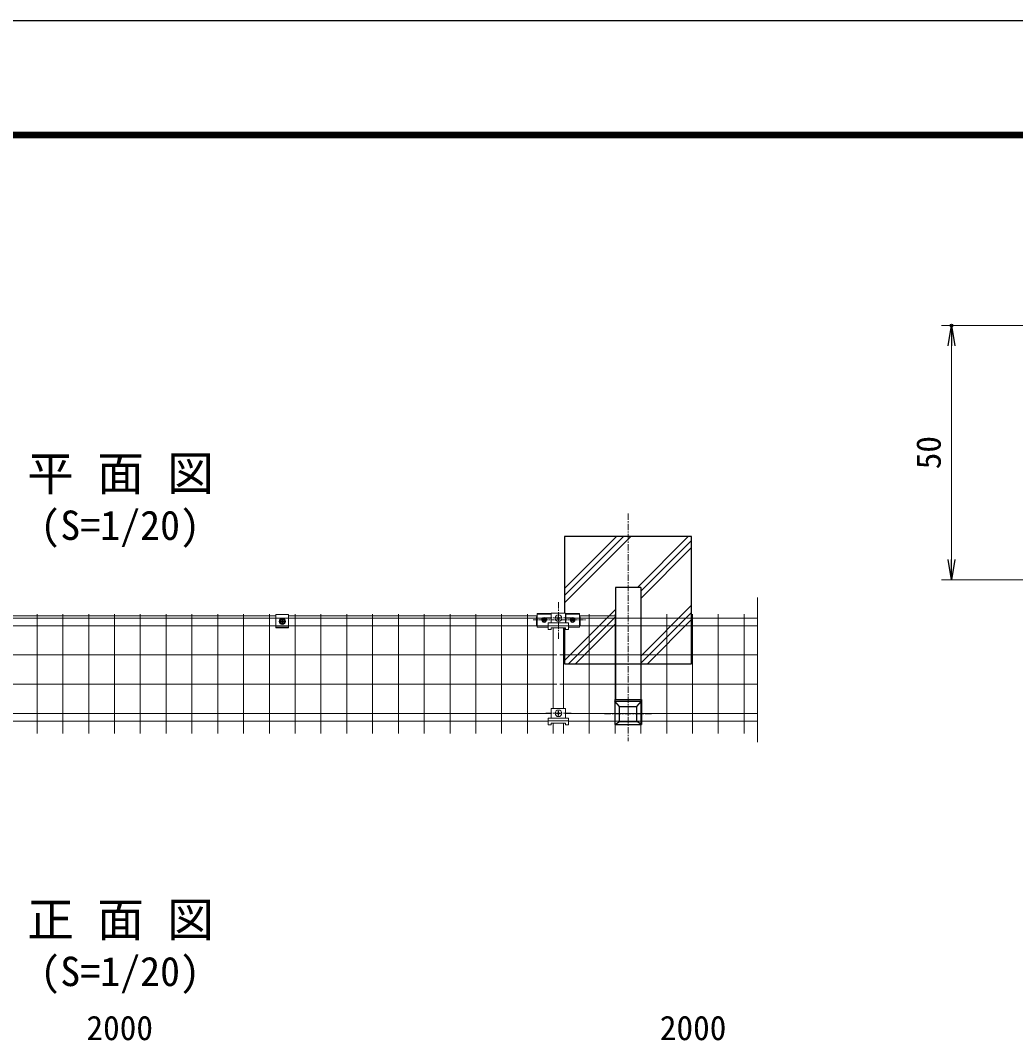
# Model space of a CAD drawing. Units: millimetres, scale not verified. Extents: x -4200 to 4200, y -2970 to 2970.
# Drawn here: x -2554 to -597, y 964 to 2970 of the extents above; entities that cross this region are included whole.
import ezdxf
from ezdxf.enums import TextEntityAlignment as Align

# ---------------------------------------------------------------- set-up
doc = ezdxf.new("R2010")
doc.units = ezdxf.units.MM
doc.header["$LTSCALE"] = 10
doc.header["$PDMODE"] = 32
doc.header["$PDSIZE"] = 5
doc.linetypes.add('USER1', pattern=[2, 1.25, -0.25, 0.25, -0.25])
doc.linetypes.add('USER3', pattern=[1.125, 0.75, -0.125, 0.125, -0.125])
for name, color, linetype, lineweight in [('0-0_D-TTL-TXT', 7, 'Continuous', 25), ('0-1_D-TTL', 7, 'Continuous', 25), ('0-2_D-BMK', 2, 'USER1', 13), ('0-3_D-STR2', 7, 'Continuous', 9), ('0-4_D-STR-DIM', 7, 'Continuous', 13), ('0-5_0', 7, 'Continuous', 25), ('0-8_D-STR3', 3, 'Continuous', 13), ('0-9_D-STR1', 1, 'Continuous', 25), ('0-C_D-DCR-HCH', 7, 'Continuous', 13), ('0-D_D-STR4', 7, 'Continuous', 25), ('0-E_D-STR5', 7, 'Continuous', 9)]:
    doc.layers.add(name, color=color, linetype=linetype, lineweight=lineweight)
doc.layers.add('0-6_DEFPOINTS', color=7, linetype='Continuous')
doc.styles.add('ＭＳ ゴシック', font='')
doc.styles.get('ＭＳ ゴシック').set_extended_font_data('MS Gothic')

# ---------------------------------------------------------------- blocks, each defined once
blk = doc.blocks.new('_OPEN')
at = {"layer": '0-5_0'}
blk.add_line((0, 0), (-10, 0), dxfattribs=at)
blk.add_lwpolyline([(-10, 1.667), (0, 0), (-10, -1.667)], dxfattribs=at)

msp = doc.modelspace()

# ---------------------------------------------------------------- linework, layer by layer
at = {"layer": '0-1_D-TTL', "color": 2}
msp.add_lwpolyline([(-4199.68, 2970.23), (4200.32, 2970.23), (4200.32, -2969.77), (-4199.68, -2969.77)], close=True, dxfattribs=at)
at = {"layer": '0-1_D-TTL'}
for points in [[(-3929.68, 2750.23), (3930.32, 2750.23), (3930.32, -2749.77), (-3929.68, -2749.77)], [(-3927.18, 2747.73), (3927.82, 2747.73), (3927.82, -2747.27), (-3927.18, -2747.27)], [(-3924.68, 2745.23), (3925.32, 2745.23), (3925.32, -2744.77), (-3924.68, -2744.77)], [(-3922.18, 2742.73), (3922.82, 2742.73), (3922.82, -2742.27), (-3922.18, -2742.27)], [(-3919.68, 2740.23), (3920.32, 2740.23), (3920.32, -2739.77), (-3919.68, -2739.77)]]:
    msp.add_lwpolyline(points, close=True, dxfattribs=at)
at = {"layer": '0-2_D-BMK'}
for p, q in [((-1358.86, 2000.52), (-1358.86, 1553.15)), ((-1495.87, 1754.17), (-1495.87, 1826.59)), ((-1520.86, 1795.23), (-1470.86, 1795.23)), ((-1520.86, 1607.73), (-1470.86, 1607.73)), ((-1405.19, 1606.65), (-1312.52, 1606.65))]:
    msp.add_line(p, q, dxfattribs=at)
at = {"layer": '0-2_D-BMK', "linetype": 'USER3'}
msp.add_line((-1545.21, 1791.24), (-1442.34, 1791.24), dxfattribs=at)
at = {"layer": '0-3_D-STR2'}
msp.add_line((-1104.51, 1835.59), (-1104.51, 1550.92), dxfattribs=at)
at = {"layer": '0-4_D-STR-DIM'}
for p, q in [((-482.2, 2370.22), (-742.65, 2370.22)), ((-722.65, 1910.22), (-722.65, 2330.22)), ((-482.2, 1870.22), (-742.65, 1870.22))]:
    msp.add_line(p, q, dxfattribs=at)
at = {"layer": '0-6_DEFPOINTS'}
msp.add_point((-722.65, 2370.22), dxfattribs=at)
at = {"layer": '0-8_D-STR3'}
for p, q in [((-2051.38, 1776.02), (-2051.38, 1802.17)), ((-2040.73, 1788.96), (-2042.03, 1788.94)), ((-2042.03, 1788.94), (-2042.03, 1788.15)), ((-2040.73, 1788.13), (-2042.03, 1788.15)), ((-2039.27, 1791.7), (-2039.29, 1790.4)), ((-2039.27, 1785.4), (-2039.29, 1786.69)), ((-2039.27, 1791.7), (-2038.48, 1791.7)), ((-2039.27, 1785.4), (-2038.48, 1785.4)), ((-2038.48, 1791.7), (-2038.46, 1790.4)), ((-2038.48, 1785.4), (-2038.46, 1786.69)), ((-2037.02, 1788.13), (-2035.73, 1788.15)), ((-1538.87, 1797.25), (-1538.87, 1779.87)), ((-1538.87, 1797.25), (-1537.37, 1797.25)), ((-1537.37, 1804.08), (-1537.37, 1777.16)), ((-1537.37, 1804.08), (-1510.37, 1804.08)), ((-1537.37, 1802.5), (-1510.37, 1802.5)), ((-1526.42, 1795.66), (-1528.97, 1791.24)), ((-1526.42, 1786.83), (-1528.97, 1791.24)), ((-1526.7, 1793.36), (-1525.29, 1791.95)), ((-1526.7, 1789.12), (-1525.29, 1790.54)), ((-1521.33, 1795.66), (-1526.42, 1795.66)), ((-1521.33, 1786.83), (-1526.42, 1786.83)), ((-1526, 1794.07), (-1524.58, 1792.66)), ((-1526, 1788.41), (-1524.58, 1789.83)), ((-1521.75, 1794.07), (-1523.17, 1792.66)), ((-1521.75, 1788.41), (-1523.17, 1789.83)), ((-1521.05, 1793.36), (-1522.46, 1791.95)), ((-1521.05, 1789.12), (-1522.46, 1790.54)), ((-1521.33, 1795.66), (-1518.78, 1791.24)), ((-1521.33, 1786.83), (-1518.78, 1791.24)), ((-1515.87, 1772.77), (-1515.86, 1785.57)), ((-1515.86, 1785.57), (-1475.86, 1785.57)), ((-1510.37, 1804.08), (-1510.37, 1785.57)), ((-1509.86, 1801.5), (-1510.37, 1801.5)), ((-1510.37, 1797.25), (-1509.86, 1797.25)), ((-1509.86, 1785.57), (-1509.86, 1804.57)), ((-1509.86, 1804.57), (-1481.86, 1804.57)), ((-1499.33, 1795.57), (-1497.33, 1795.57)), ((-1499.33, 1794.57), (-1497.33, 1794.57)), ((-1496.33, 1798.57), (-1496.33, 1796.57)), ((-1496.33, 1791.57), (-1496.33, 1793.57)), ((-1495.33, 1798.57), (-1495.33, 1796.57)), ((-1495.33, 1791.57), (-1495.33, 1793.57)), ((-1492.33, 1795.57), (-1494.33, 1795.57)), ((-1492.33, 1794.57), (-1494.33, 1794.57)), ((-1492.3, 1795.57), (-1494.3, 1795.57)), ((-1492.3, 1794.57), (-1494.3, 1794.57)), ((-1481.83, 1785.57), (-1481.83, 1804.57)), ((-1481.37, 1801.5), (-1481.83, 1801.5)), ((-1481.83, 1797.25), (-1481.37, 1797.25)), ((-1481.37, 1804.08), (-1454.37, 1804.08)), ((-1481.37, 1804.08), (-1481.37, 1785.57)), ((-1481.37, 1802.5), (-1454.37, 1802.5)), ((-1470.42, 1795.66), (-1472.97, 1791.24)), ((-1470.42, 1786.83), (-1472.97, 1791.24)), ((-1470.7, 1793.36), (-1469.29, 1791.95)), ((-1470.7, 1789.12), (-1469.29, 1790.54)), ((-1465.33, 1795.66), (-1470.42, 1795.66)), ((-1465.33, 1786.83), (-1470.42, 1786.83)), ((-1470, 1794.07), (-1468.58, 1792.66)), ((-1470, 1788.41), (-1468.58, 1789.83)), ((-1465.75, 1794.07), (-1467.17, 1792.66)), ((-1465.75, 1788.41), (-1467.17, 1789.83)), ((-1465.05, 1793.36), (-1466.46, 1791.95)), ((-1465.05, 1789.12), (-1466.46, 1790.54)), ((-1465.33, 1795.66), (-1462.78, 1791.24)), ((-1465.33, 1786.83), (-1462.78, 1791.24)), ((-1454.37, 1804.08), (-1454.37, 1777.16)), ((-1454.37, 1797.25), (-1452.87, 1797.25)), ((-1452.87, 1779.87), (-1452.87, 1797.25)), ((-2026.38, 1776.94), (-2051.38, 1776.94)), ((-2026.38, 1776.02), (-2051.38, 1776.02)), ((-1538.87, 1783.99), (-1537.37, 1783.99)), ((-1538.87, 1779.87), (-1537.37, 1779.87)), ((-1537.37, 1777.16), (-1515.87, 1777.16)), ((-1515.87, 1772.77), (-1509.87, 1772.77)), ((-1515.86, 1780.07), (-1475.86, 1780.07)), ((-1509.87, 1772.77), (-1509.87, 1775.67)), ((-1509.87, 1775.67), (-1481.87, 1775.67)), ((-1481.87, 1772.77), (-1475.87, 1772.77)), ((-1481.84, 1772.77), (-1481.84, 1775.67)), ((-1475.84, 1777.16), (-1454.37, 1777.16)), ((-1454.37, 1783.99), (-1452.87, 1783.99)), ((-1454.37, 1779.87), (-1452.87, 1779.87)), ((-1509.86, 1598.23), (-1509.86, 1617.23)), ((-1509.86, 1617.23), (-1481.86, 1617.23)), ((-1499.33, 1608.23), (-1497.33, 1608.23)), ((-1499.33, 1607.23), (-1497.33, 1607.23)), ((-1496.33, 1611.23), (-1496.33, 1609.23)), ((-1496.33, 1604.23), (-1496.33, 1606.23)), ((-1495.33, 1611.23), (-1495.33, 1609.23)), ((-1495.33, 1604.23), (-1495.33, 1606.23)), ((-1492.33, 1608.23), (-1494.33, 1608.23)), ((-1492.33, 1607.23), (-1494.33, 1607.23)), ((-1481.86, 1598.23), (-1481.86, 1617.23)), ((-1515.87, 1585.43), (-1515.86, 1598.23)), ((-1515.87, 1585.43), (-1509.87, 1585.43)), ((-1515.86, 1598.23), (-1475.86, 1598.23)), ((-1515.86, 1592.73), (-1475.86, 1592.73)), ((-1509.87, 1585.43), (-1509.87, 1588.33)), ((-1509.87, 1588.33), (-1481.87, 1588.33)), ((-1481.87, 1585.43), (-1481.87, 1588.33)), ((-1481.87, 1585.43), (-1475.87, 1585.43)), ((-1481.84, 1585.43), (-1475.84, 1585.43)), ((-1475.87, 1585.43), (-1475.86, 1598.23))]:
    msp.add_line(p, q, dxfattribs=at)
for points in [[(-2026.38, 1776.02), (-2026.38, 1802.17), (-2051.38, 1802.17)], [(-2037.02, 1788.96), (-2035.73, 1788.94), (-2035.73, 1788.15)], [(-1481.84, 1772.77), (-1475.84, 1772.77), (-1475.83, 1785.57)]]:
    msp.add_lwpolyline(points, dxfattribs=at)
msp.add_lwpolyline([(-2038.88, 1782.8), (-2033.9, 1785.67), (-2033.9, 1791.42), (-2038.88, 1794.3), (-2043.86, 1791.42), (-2043.86, 1785.67)], close=True, dxfattribs=at)
for centre, radius in [((-2038.88, 1788.55), 6.25), ((-2038.88, 1788.55), 4.39), ((-1523.87, 1791.24), 4.41), ((-1495.83, 1795.07), 6.5), ((-1467.87, 1791.24), 4.41), ((-1495.83, 1607.73), 6.5)]:
    msp.add_circle(centre, radius, dxfattribs=at)
for centre, radius, start, end in [((-2040.78, 1790.45), 1.49, 270, 0), ((-2040.78, 1786.64), 1.49, 0, 90), ((-2036.97, 1790.45), 1.49, 180, 270), ((-2036.97, 1786.64), 1.49, 90, 180), ((-1526.35, 1793.72), 0.5, 44.99953, 224.99952), ((-1526.35, 1788.77), 0.5, 135, 314.99998), ((-1523.87, 1792.49), 3.75, 57.53826, 122.46174), ((-1523.87, 1789.99), 3.75, 237.53826, 302.46174), ((-1526, 1791.24), 1, 314.99999, 45), ((-1523.87, 1793.36), 1, 225.00001, 314.99999), ((-1523.87, 1789.12), 1, 45, 135), ((-1521.75, 1791.24), 1, 135, 225.00001), ((-1521.4, 1793.72), 0.5, 315, 135), ((-1521.4, 1788.77), 0.5, 225.00001, 44.99999), ((-1499.33, 1795.07), 0.5, 89.9981, 269.99809), ((-1497.33, 1796.57), 1, 269.9981, 359.9981), ((-1497.33, 1793.57), 1, 359.99809, 89.9981), ((-1495.83, 1798.57), 0.5, 359.99809, 179.99808), ((-1495.83, 1791.57), 0.5, 179.99811, 359.9981), ((-1494.33, 1796.57), 1, 179.9981, 269.9981), ((-1494.33, 1793.57), 1, 89.9981, 179.9981), ((-1492.33, 1795.07), 0.5, 269.99765, 89.99761), ((-1470.35, 1793.72), 0.5, 44.99953, 224.99952), ((-1470.35, 1788.77), 0.5, 135, 314.99998), ((-1467.87, 1792.49), 3.75, 57.53826, 122.46174), ((-1467.87, 1789.99), 3.75, 237.53826, 302.46174), ((-1470, 1791.24), 1, 314.99999, 45), ((-1467.87, 1793.36), 1, 225.00001, 314.99999), ((-1467.87, 1789.12), 1, 45, 135), ((-1465.75, 1791.24), 1, 135, 225.00001), ((-1465.4, 1793.72), 0.5, 315, 135), ((-1465.4, 1788.77), 0.5, 225.00001, 44.99999), ((-1499.33, 1607.73), 0.5, 89.9981, 269.99809), ((-1497.33, 1609.23), 1, 269.9981, 359.9981), ((-1497.33, 1606.23), 1, 359.99809, 89.9981), ((-1495.83, 1611.23), 0.5, 359.99809, 179.99808), ((-1494.33, 1609.23), 1, 179.9981, 269.9981), ((-1494.33, 1606.23), 1, 89.9981, 179.9981), ((-1492.33, 1607.73), 0.5, 269.99765, 89.99761), ((-1495.83, 1604.23), 0.5, 179.99811, 359.9981)]:
    msp.add_arc(centre, radius, start, end, dxfattribs=at)
at = {"layer": '0-9_D-STR1'}
for p, q in [((-1383.86, 1855.3), (-1383.86, 1634.84)), ((-1333.86, 1855.3), (-1383.86, 1855.3)), ((-1333.86, 1855.3), (-1333.86, 1634.84)), ((-1385.06, 1634.84), (-1332.66, 1634.84)), ((-1385.06, 1631.34), (-1332.66, 1631.34)), ((-1375.86, 1621.37), (-1385.06, 1631.34)), ((-1341.86, 1621.37), (-1332.66, 1631.34)), ((-1332.66, 1634.84), (-1332.66, 1585.96)), ((-1375.86, 1621.37), (-1341.86, 1621.37)), ((-1375.86, 1591.92), (-1375.86, 1621.37)), ((-1385.06, 1585.96), (-1375.86, 1591.92)), ((-1332.66, 1585.96), (-1341.86, 1591.92))]:
    msp.add_line(p, q, dxfattribs=at)
for points in [[(-1385.06, 1634.84), (-1385.06, 1585.96), (-1332.66, 1585.96)], [(-1375.86, 1591.92), (-1341.86, 1591.92), (-1341.86, 1621.37)]]:
    msp.add_lwpolyline(points, dxfattribs=at)
at = {"layer": '0-C_D-DCR-HCH'}
for p, q in [((-1483.86, 1839.14), (-1367.7, 1955.3)), ((-1483.86, 1853.28), (-1381.84, 1955.3)), ((-1483.86, 1824.99), (-1353.55, 1955.3)), ((-1340.42, 1855.3), (-1240.42, 1955.3)), ((-1333.86, 1847.71), (-1233.86, 1947.71)), ((-1333.86, 1833.57), (-1233.86, 1933.57)), ((-1483.86, 1711.86), (-1383.86, 1811.86)), ((-1333.86, 1720.43), (-1233.86, 1820.43)), ((-1333.86, 1706.29), (-1233.86, 1806.29)), ((-1476.27, 1705.3), (-1383.86, 1797.71)), ((-1320.71, 1705.3), (-1233.86, 1792.15)), ((-1462.13, 1705.3), (-1383.86, 1783.57))]:
    msp.add_line(p, q, dxfattribs=at)
at = {"layer": '0-D_D-STR4'}
for p, q in [((-1483.86, 1775.83), (-1483.86, 1705.3)), ((-1483.86, 1705.3), (-1233.86, 1705.3))]:
    msp.add_line(p, q, dxfattribs=at)
msp.add_lwpolyline([(-1233.86, 1705.3), (-1233.86, 1955.3), (-1483.86, 1955.3), (-1483.86, 1804.73)], dxfattribs=at)
at = {"layer": '0-E_D-STR5'}
for p, q in [((-3481.83, 1795.05), (-1509.86, 1795.05)), ((-2686.38, 1799.3), (-2051.38, 1799.3)), ((-2521.28, 1802.8), (-2521.28, 1567.87)), ((-2470.51, 1802.8), (-2470.51, 1567.87)), ((-2419.75, 1802.8), (-2419.75, 1567.87)), ((-2368.98, 1802.8), (-2368.98, 1567.87)), ((-2318.21, 1802.8), (-2318.21, 1567.87)), ((-2267.44, 1802.8), (-2267.44, 1567.87)), ((-2216.67, 1802.8), (-2216.67, 1567.87)), ((-2165.9, 1802.8), (-2165.9, 1567.87)), ((-2115.13, 1802.8), (-2115.13, 1567.87)), ((-2064.36, 1802.8), (-2064.36, 1567.87)), ((-2026.38, 1799.3), (-1537.37, 1799.3)), ((-2013.59, 1802.8), (-2013.59, 1567.87)), ((-1962.82, 1802.8), (-1962.82, 1567.87)), ((-1912.05, 1802.8), (-1912.05, 1567.87)), ((-1861.28, 1802.8), (-1861.28, 1567.87)), ((-1810.51, 1802.8), (-1810.51, 1567.87)), ((-1759.75, 1802.8), (-1759.75, 1567.87)), ((-1708.98, 1802.8), (-1708.98, 1567.87)), ((-1658.21, 1802.8), (-1658.21, 1567.87)), ((-1607.44, 1802.8), (-1607.44, 1567.87)), ((-1556.62, 1802.8), (-1556.62, 1567.87)), ((-1509.86, 1799.3), (-1510.37, 1799.3)), ((-1481.37, 1799.3), (-1481.83, 1799.3)), ((-1481.83, 1795.05), (-1104.51, 1795.05)), ((-1454.37, 1799.3), (-1383.86, 1799.3)), ((-1435.13, 1802.8), (-1435.13, 1567.87)), ((-1384.36, 1802.8), (-1384.36, 1567.87)), ((-1333.59, 1802.8), (-1333.59, 1567.87)), ((-1282.82, 1802.8), (-1282.82, 1567.87)), ((-1232.05, 1802.8), (-1232.05, 1567.87)), ((-1181.28, 1802.8), (-1181.28, 1567.87)), ((-1130.51, 1802.8), (-1130.51, 1567.87)), ((-3475.83, 1780.05), (-1515.86, 1780.05)), ((-1505.85, 1775.83), (-1505.85, 1617.23)), ((-1485.9, 1775.83), (-1485.9, 1617.23)), ((-1475.86, 1780.05), (-1104.51, 1780.05)), ((-3492.81, 1722.55), (-1498.81, 1722.55)), ((-1492.81, 1722.55), (-1104.51, 1722.55)), ((-3492.81, 1665.05), (-1498.81, 1665.05)), ((-1492.81, 1665.05), (-1104.51, 1665.05)), ((-3481.83, 1607.55), (-1509.86, 1607.55)), ((-1481.86, 1607.55), (-1104.51, 1607.55)), ((-3475.83, 1592.55), (-1515.86, 1592.55)), ((-1505.85, 1588.33), (-1505.85, 1567.87)), ((-1485.9, 1588.33), (-1485.9, 1567.87)), ((-1475.86, 1592.55), (-1104.51, 1592.55))]:
    msp.add_line(p, q, dxfattribs=at)

# ---------------------------------------------------------------- block references
at = {"layer": '0-4_D-STR-DIM', "xscale": 4, "yscale": 4}
for p, rotation in [((-722.65, 2370.22), 90), ((-722.65, 1870.22), 270)]:
    msp.add_blockref('_OPEN', p, dxfattribs=dict(at, rotation=rotation))

# ---------------------------------------------------------------- texts
at = {"layer": '0-0_D-TTL-TXT', "style": 'ＭＳ ゴシック'}
for s, height, p in [('平 面 図', 67.38, (-2540.79, 2025.61)), ('(S=1/20)', 57.7, (-2514.8, 1931.39)), ('正 面 図', 67.38, (-2540.79, 1148.33)), ('(S=1/20)', 57.7, (-2514.8, 1054.12))]:
    msp.add_text(s, height=height, dxfattribs=at).set_placement(p, align=Align.BOTTOM_LEFT)
at = {"layer": '0-4_D-STR-DIM', "style": 'ＭＳ ゴシック'}
msp.add_text('50', height=48.09, rotation=90, dxfattribs=at).set_placement((-729.4, 2087.6), align=Align.BOTTOM_LEFT)
for p in [(-2424.11, 950.69), (-1296.37, 950.69)]:
    msp.add_text('2000', height=48.09, dxfattribs=at).set_placement(p, align=Align.BOTTOM_LEFT)

doc.saveas('drawing.dxf')
